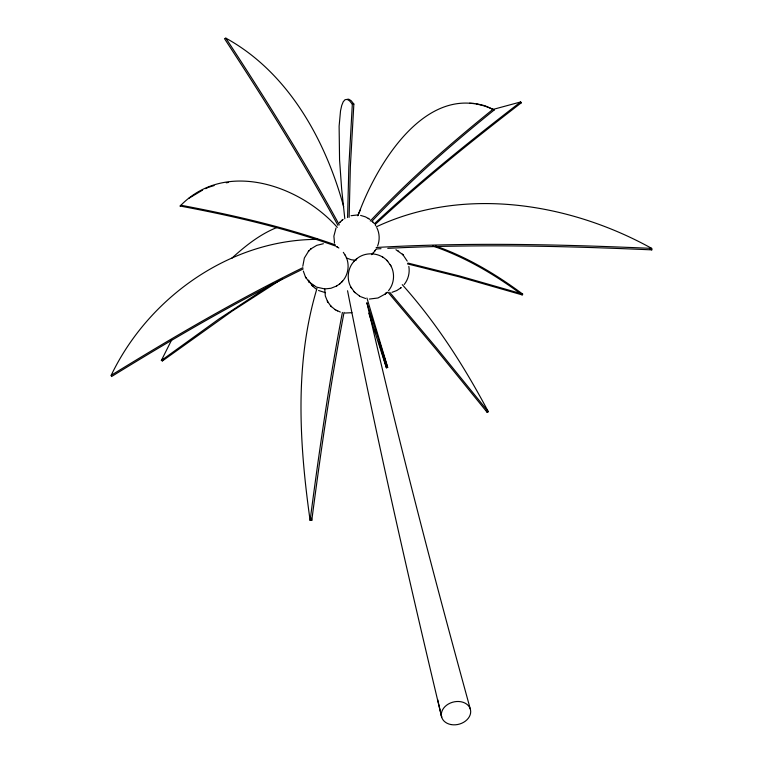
<?xml version="1.0" encoding="UTF-8"?>
<svg xmlns="http://www.w3.org/2000/svg" width="763" height="763" viewBox="0 0 763 763"><rect width="100%" height="100%" fill="white"/><g stroke="black" fill="none" stroke-linecap="round" stroke-linejoin="round"><path stroke-width="1.14" d="M347.594 217.56L348.834 166.811L352.325 104.254L349.607 100.888L347.184 99.39M349.12 217.36L350.36 166.611L353.851 104.054L351.133 100.687L348.701 99.19L345.057 99.705L343.226 101.756L341.719 105.494L340.527 110.854L339.115 126.21L339.564 159.896L341.633 188.757L344.8 218.723M302.797 266.268L304.361 257.999L308.634 251.113M336.674 285.982L330.923 288.28L324.771 288.939L325.305 295.977L327.642 301.747M344.056 312.391C330.865 381.309 320.889 450.799 311.771 520.366L310.112 520.414C319.23 450.847 329.206 381.357 342.396 312.429M316.979 288.443C294.356 363.446 299.296 443.789 310.112 520.414M358.038 215.547C376.407 164.016 427.843 78.246 494.271 109.92C451.248 144.617 409.559 181.165 371.695 221.499M377.599 245.982C379.898 240.173 379.65 233.421 376.903 227.822M357.599 215.738L360.546 209.491M335.997 228.061L333.889 236.12L334.509 243.159M282.043 278.924L231.914 311.275L162.433 360.918L161.355 360.479L171.704 339.802M162.433 360.918L163.463 358.848M303.216 268.919C237.341 301.108 173.954 338.133 111.541 376.55L111.179 375.31C148.365 297.513 230.388 239.229 317.856 239.372M407.461 263.893L458.859 276.75L522.207 294.909L522.684 294.079C495.95 274.203 466.889 256.959 435.349 245.915M375.949 249.329L373.326 252.868M388.577 290.627C394.337 283.607 395.177 273.049 390.551 265.219M404.199 284.504C408.243 279.496 409.969 272.725 408.825 266.392M354.061 261.28C347.556 268.271 346.345 279.496 351.218 287.699M342.282 281.461C348.786 274.48 349.998 263.254 345.124 255.052M308.901 250.817L310.741 249.062M339.955 222.224L341.795 220.459M354.328 260.994L356.168 259.229M340.174 283.521L342.005 281.757M371.514 254.67L373.059 253.154M308.319 251.456L309.206 250.493M339.363 222.863L340.25 221.89M353.746 261.633L354.633 260.66M341.71 282.091L342.597 281.118M372.754 253.488L373.641 252.515M370.246 221.003C408.11 180.669 449.808 144.131 492.831 109.424M387.137 292.258L385.592 293.688M374.538 223.616C420.918 180.373 470.456 140.669 520.643 101.965L521.339 102.767C471.152 141.479 421.615 181.184 375.224 224.427M335.615 246.058C285.133 228.023 232.763 215.891 180.144 206.039C225.056 159.286 299.439 184.913 337.322 227.384M231.704 258.323C245.181 246.058 259.773 234.384 276.816 227.536M180.144 206.039L181.022 205.266C233.259 215.061 285.248 227.069 335.377 244.904M342.158 220.154L343.112 219.401M311.113 248.748L316.731 245.371L323.369 243.721M356.54 258.924C365.21 251.475 379.44 252.305 387.184 260.727M336.473 286.096L339.802 283.826M369.33 299.067L378.009 297.98L385.229 294.003M391.972 292.334L396.779 290.541L400.852 287.87M401.224 287.565L400.575 288.099M341.49 220.707L342.434 219.916M310.446 249.31L311.39 248.519M355.873 259.477L356.817 258.695M339.525 284.055L340.47 283.264M384.953 294.232L385.897 293.44M161.355 360.479L218.933 319.001L272.935 283.435M387.947 292.191L435.816 349.034L487.261 412.43L488.301 411.696C464.324 366.45 436.493 322.873 402.254 284.656M188.919 198.285L202.577 190.101M111.179 375.31C173.592 336.893 236.978 299.869 302.854 267.679M374.776 250.951L375.291 250.645M376.264 226.869C463.58 185.81 569.484 202.805 651.697 248.385L651.821 249.863C563.876 246.01 475.721 243.874 387.757 248.347M205.648 188.661L207.689 187.708M343.655 206.659C325.467 139.982 288.195 72.342 225.848 38.15L224.494 38.655C264.37 99.61 303.14 161.374 337.942 225.39M492.536 109.567L520.643 101.965M208.719 187.231L214.117 185.571M368.815 313.183L386.421 367.823L387.69 367.461L366.927 298.009M519.155 103.301L521.339 102.767M351.037 215.691L356.95 215.032M351.934 312.696L344.886 313.04M226.296 182.796L228.557 182.424M352.325 104.254L353.851 104.054M376.159 247.498C467.929 242.186 559.928 244.37 651.697 248.385M376.283 248.976L381.004 248.681M386.908 292.992L385.82 292.982M356.063 260.345L351.19 259.725L346.268 257.913M469.503 103.234L473.966 103.396M324.771 288.939L316.464 287.098L309.158 282.024M325.534 292.706L318.562 290.493M360.603 215.404L365.496 216.883L369.912 219.42M407.938 263.063L459.336 275.92L522.684 294.079M476.16 103.682L484.848 105.695L494.271 109.92M365.572 298.495L360.651 296.683M340.355 312.077L335.091 309.597L331.008 306.24M432.812 246.001C465.125 257.064 494.891 274.585 522.207 294.909M395.959 249.739L402.807 254.594M337.074 310.732L337.551 310.951M649.799 248.786L651.821 249.863M338.858 248.023L336.445 246.468L336.922 246.754M368.224 218.304L368.72 218.599M398.229 250.941L398.715 251.237M382.606 257.074L383.093 257.369M337.179 246.897L337.666 247.193M359.421 295.996L359.888 296.282L354.585 292.2M313.24 285.381L313.736 285.677M335.091 309.597L335.586 309.892M315.872 288.891L312.506 286.011M372.935 222.1L373.946 223.225M402.94 254.747L407.204 261.099M387.318 260.87L390.904 265.829M350.866 287.098L354.452 292.048M303.312 271.065L305.438 276.921L309.025 281.881M308.405 280.145L312.363 285.867M327.289 301.137L330.865 306.097M372.802 221.947L373.393 222.577M402.359 254.127L403.398 255.224M386.736 260.259L387.776 261.347M353.994 291.571L355.033 292.668M308.567 281.404L309.606 282.491M311.905 285.391L312.954 286.478M330.417 305.62L331.457 306.707M389.712 292.305L436.846 348.3L488.301 411.696M343.321 252.343L345.477 255.653M375.272 224.99L375.749 225.705M225.848 38.15C265.724 99.104 304.494 160.869 339.287 224.894M390.122 264.484L390.475 265.085M351.295 287.842L351.638 288.443M327.718 301.881L328.061 302.482M308.786 280.908L309.129 281.518M309.215 281.652L309.559 282.253M305.438 276.921L305.791 277.532M305.868 277.665L306.211 278.266M486.184 410.427L487.261 412.43M366.889 302.978L387.69 367.461M375.024 329.387L375.978 332.582M378.696 341.71L381.071 349.702M381.405 350.827L386.421 367.823M470.342 709.18C433.289 574.425 397.99 439.164 366.955 302.882M437.647 699.595L441.682 717.153C407.871 575.569 375.606 433.594 347.556 290.751M311.457 518.096L311.771 520.366M451 724.564A14.878 11.445 -14.4 0 0 470.475 709.685A14.878 11.445 -14.4 0 0 446.565 705.241A14.878 11.445 -14.4 0 0 451 724.564"/></g></svg>
